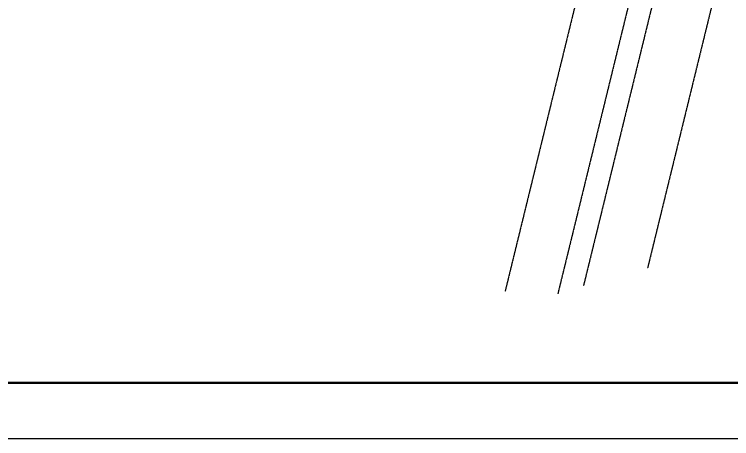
# Model space of a CAD drawing. Header units: millimetres. Extents: x 346472 to 732256, y -34068 to -15883.
# Drawn here: x 513568 to 521365, y -34068 to -29456 of the extents above; entities that cross this region are included whole.
import ezdxf

# ---------------------------------------------------------------- set-up
doc = ezdxf.new("R2010")
doc.units = ezdxf.units.MM
doc.header["$LTSCALE"] = 7
doc.linetypes.add('HIDDEN', pattern=[0.375, 0.25, -0.125])
doc.layers.add('1建筑平面', color=7, linetype='Continuous')
doc.layers.add('图框', color=9, linetype='Continuous')

msp = doc.modelspace()

# ---------------------------------------------------------------- linework, layer by layer
at = {"layer": '1建筑平面', "color": 8, "linetype": 'HIDDEN'}
for p, q in [((519749.9514417383, -29002.16253670699, -0.4879357857360783), (518901.110101536, -32470.38243076081, -0.4879357857360783)), ((520296.9268942896, -29136.03391484496, 0.03803138755289015), (519474.6252510792, -32495.81716396256, 0.03803138755289015)), ((520539.7596099855, -29195.46683849, 0.03803138755289015), (519754.0322559213, -32405.81382049694, 0.03803138755289015)), ((521168.2490655369, -29281.22871517199, 0.03824027801311508), (520450.4469954697, -32214.04465819325, 0.03824027801311508))]:
    msp.add_line(p, q, dxfattribs=at)
at = {"layer": '图框', "color": 251}
msp.add_lwpolyline([(500784.0261299685, -34068.18123549719), (526503.1461299685, -34068.18123549719), (526503.1461299685, -15882.94487186085), (500784.0261299685, -15882.94487186085)], close=True, dxfattribs=at)
at = {"layer": '图框', "color": 251, "const_width": 25.97890909088546}
msp.add_lwpolyline([(502082.9715813389, -16489.1194160532), (525896.9715857836, -16489.1194160532), (525896.9715857836, -33462.00669131242), (502082.9715813389, -33462.00669131242)], close=True, dxfattribs=at)

doc.saveas('drawing.dxf')
